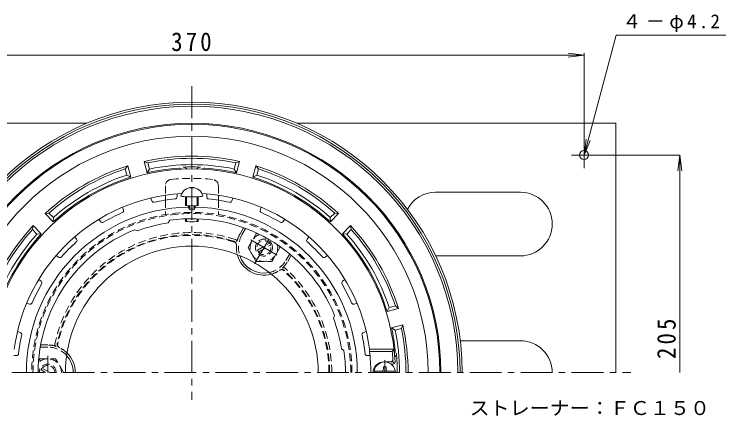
# Model space of a CAD drawing. Units: millimetres, scale not verified. Extents: x -289 to 230, y -348 to 414.
# Drawn here: x -111.3 to 224.3, y 225 to 414.3 of the extents above; entities that cross this region are included whole.
import ezdxf
from ezdxf.enums import TextEntityAlignment as Align

# ---------------------------------------------------------------- set-up
doc = ezdxf.new("R2010")
doc.units = ezdxf.units.MM
doc.header["$LTSCALE"] = 3
doc.linetypes.add('CHAIN1', pattern=[8, 5, -1, 1, -1])
doc.linetypes.add('DASHED1', pattern=[1.8, 1.2, -0.6])
for name, color, linetype, lineweight in [('0-0_通り芯', 3, 'Continuous', 9), ('0-1_躯体', 2, 'Continuous', 9), ('0-2_仕上', 6, 'Continuous', 9), ('0-4_その他', 7, 'Continuous', 9), ('0-5_寸法', 7, 'Continuous', 9), ('0-6_ハッチ', 2, 'Continuous', 9), ('0-A', 4, 'Continuous', 9), ('0-B', 2, 'Continuous', 9)]:
    doc.layers.add(name, color=color, linetype=linetype, lineweight=lineweight)
doc.styles.add('ＭＳ ゴシック', font='')
doc.styles.get('ＭＳ ゴシック').set_extended_font_data('MS Gothic')

msp = doc.modelspace()

# ---------------------------------------------------------------- linework, layer by layer
at = {"layer": '0-0_通り芯', "linetype": 'CHAIN1'}
for p, q in [((-27.537, 380.378), (-27.537, 232.576)), ((-232.425, 245.414), (179.595, 245.414))]:
    msp.add_line(p, q, dxfattribs=at)
at = {"layer": '0-0_通り芯'}
for radius in [127.5, 126.5, 125.5]:
    msp.add_arc((-27.537, 245.414), radius, 0, 180, dxfattribs=at)
at = {"layer": '0-0_通り芯', "linetype": 'DASHED1'}
for start, end in [(71.41158, 168.58826), (0, 48.58813)]:
    msp.add_arc((-27.537, 245.414), 64.667, start, end, dxfattribs=at)
at = {"layer": '0-1_躯体'}
for p, q in [((-57.779, 342.827), (-58.951, 341.404)), ((-56.355, 337.51), (-57.779, 342.827)), ((-48.627, 339.581), (-50.052, 344.898)), ((-48.326, 344.251), (-50.052, 344.898)), ((-47.548, 341.349), (-48.326, 344.251)), ((-7.525, 341.349), (-6.747, 344.251)), ((-5.021, 344.898), (-6.747, 344.251)), ((-6.446, 339.581), (-5.021, 344.898)), ((1.282, 337.51), (2.706, 342.827)), ((3.878, 341.404), (2.706, 342.827)), ((-58.173, 338.502), (-58.951, 341.404)), ((-47.548, 341.349), (-48.627, 339.581)), ((-6.446, 339.581), (-7.525, 341.349)), ((3.1, 338.502), (3.878, 341.404)), ((-56.355, 337.51), (-58.173, 338.502)), ((3.1, 338.502), (1.282, 337.51)), ((-94.959, 320.615), (-96.777, 320.312)), ((-92.885, 316.419), (-96.777, 320.312)), ((-92.835, 318.49), (-94.959, 320.615)), ((37.762, 318.49), (39.886, 320.615)), ((37.812, 316.419), (41.704, 320.312)), ((41.704, 320.312), (39.886, 320.615)), ((-92.835, 318.49), (-92.885, 316.419)), ((37.812, 316.419), (37.762, 318.49)), ((-102.434, 314.655), (-102.737, 312.836)), ((-100.613, 310.712), (-102.737, 312.836)), ((-98.542, 310.763), (-102.434, 314.655)), ((43.469, 310.762), (47.361, 314.655)), ((45.54, 310.712), (47.664, 312.837)), ((47.664, 312.837), (47.361, 314.655)), ((-98.542, 310.763), (-100.613, 310.712)), ((45.54, 310.712), (43.469, 310.762)), ((64.56, 274.232), (65.551, 276.051)), ((64.56, 274.232), (69.877, 275.657)), ((65.551, 276.051), (68.454, 276.828)), ((69.877, 275.657), (68.454, 276.828)), ((66.63, 266.505), (71.947, 267.929)), ((68.398, 265.426), (66.63, 266.505)), ((68.398, 265.426), (71.301, 266.203)), ((71.301, 266.203), (71.947, 267.929))]:
    msp.add_line(p, q, dxfattribs=at)
at = {"layer": '0-1_躯体', "linetype": 'DASHED1'}
for p, q in [((-4.795, 310.803), (-3.132, 313.683)), ((-3.929, 310.303), (-2.179, 313.335)), ((16.856, 298.303), (18.606, 301.335)), ((17.722, 297.803), (19.384, 300.683)), ((-95.537, 257.414), (-99.037, 257.414)), ((-95.537, 258.414), (-98.861, 258.414))]:
    msp.add_line(p, q, dxfattribs=at)
at = {"layer": '0-1_躯体', "color": 4, "linetype": 'DASHED1'}
for p, q in [((-1.036, 304.304), (2.716, 310.803)), ((2.716, 310.803), (3.776, 310.803)), ((3.368, 303.094), (9.059, 306.379)), ((3.868, 302.228), (9.559, 305.513)), ((13.963, 304.304), (10.211, 297.804)), ((13.963, 304.304), (13.427, 305.232)), ((-99.286, 251.909), (-99.823, 250.98)), ((-99.286, 251.909), (-91.781, 251.909)), ((-88.034, 245.419), (-91.781, 251.909)), ((-96.536, 245.414), (-98.632, 246.624)), ((-94.537, 245.414), (-98.132, 247.49))]:
    msp.add_line(p, q, dxfattribs=at)
at = {"layer": '0-1_躯体', "color": 4, "linetype": 'CHAIN1'}
for p, q in [((0.222, 307.907), (12.765, 300.665)), ((8.713, 308.201), (2.047, 296.654)), ((-95.537, 245.414), (-95.537, 253.275))]:
    msp.add_line(p, q, dxfattribs=at)
at = {"layer": '0-1_躯体', "color": 4, "linetype": 'DASHED1'}
msp.add_lwpolyline([(-1.036, 304.304), (2.716, 297.804), (10.211, 297.804)], dxfattribs=at)
for radius in [4, 3.324]:
    msp.add_circle((6.463, 304.304), radius, dxfattribs=at)
at = {"layer": '0-1_躯体'}
for centre, radius, start, end in [((-27.537, 245.414), 117.5, 0, 180), ((-27.537, 245.414), 117, 0, 180), ((-27.537, 245.414), 111.441, 0, 180), ((-27.537, 245.414), 102, 77.24745, 102.75252), ((-27.537, 245.414), 101, 78.1216, 101.87843), ((-27.537, 245.414), 102, 107.24745, 132.75252), ((-27.537, 245.414), 98, 78.21725, 101.78276), ((-27.537, 245.414), 102, 47.24745, 72.75252), ((-27.537, 245.414), 101, 108.1216, 131.87843), ((-27.537, 245.414), 96.5, 93.64027, 102.62434), ((-33.536, 339.723), 2, 51.83441, 93.64053), ((-27.537, 245.414), 96.917, 87.58473, 92.41527), ((-31.537, 340.246), 2, 34.69341, 92.41542), ((-23.537, 340.246), 2, 87.58458, 145.30659), ((-21.537, 339.723), 2, 86.35947, 128.16559), ((-27.537, 245.414), 96.5, 77.37563, 86.35973), ((-27.537, 245.414), 101, 48.1216, 71.87843), ((-27.537, 245.414), 96.5, 107.37563, 132.62434), ((-27.537, 245.414), 98, 108.21725, 131.78276), ((-27.537, 245.414), 96.5, 47.37563, 72.62434), ((-27.537, 245.414), 98, 48.21725, 71.78276), ((-27.537, 245.414), 102, 137.24745, 162.75252), ((-27.537, 245.414), 101, 138.1216, 161.87843), ((-27.537, 245.414), 102, 17.24745, 42.75252), ((-27.537, 245.414), 101, 18.1216, 41.87843), ((-27.537, 245.414), 98, 138.21725, 161.78276), ((-27.537, 245.414), 96.5, 137.37563, 162.62434), ((-27.537, 245.414), 96.5, 17.37563, 42.62434), ((-27.537, 245.414), 98, 18.21725, 41.78276), ((6.463, 304.304), 13, 194.57117, 285.42896), ((6.463, 304.304), 12, 198.15558, 281.84457), ((-27.537, 245.414), 96.5, 6.07442, 12.62434), ((-27.537, 245.414), 98, 0, 11.78276), ((-27.537, 245.414), 101, 0, 11.87843), ((-27.537, 245.414), 102, 0, 12.75252), ((66.433, 255.414), 2, 324.2722, 6.07423), ((-95.537, 245.414), 12, 0, 41.84445), ((-95.537, 245.414), 13, 0, 45.42883), ((66.953, 254.414), 2, 307.72185, 5.44164), ((-27.537, 245.414), 96.917, 0, 5.44096)]:
    msp.add_arc(centre, radius, start, end, dxfattribs=at)
at = {"layer": '0-1_躯体', "linetype": 'DASHED1'}
for centre, radius, start, end in [((-27.537, 245.414), 66, 71.80592, 168.19405), ((-27.537, 245.414), 65, 72.40396, 167.59601), ((6.463, 304.304), 13, 149.99991, 168.20993), ((6.463, 304.304), 12, 149.99997, 198.15558), ((-8.491, 305.466), 2, 355.55522, 72.40367), ((-7.241, 307.164), 1, 348.20795, 71.80614), ((6.463, 304.304), 13, 175.55457, 194.57117), ((6.463, 304.304), 12, 281.84457, 329.99992), ((6.463, 304.304), 13, 311.79013, 329.99991), ((6.463, 304.304), 13, 285.42896, 304.44539), ((14.948, 291.933), 2, 47.59628, 124.44533), ((15.793, 293.865), 1, 48.19472, 131.7901), ((-27.537, 245.414), 65, 0, 47.59598), ((-27.537, 245.414), 66, 0, 48.19403), ((-91.162, 258.713), 1, 168.19472, 251.7901), ((-89.066, 258.946), 2, 167.59628, 244.44533), ((-95.537, 245.414), 13, 71.79013, 89.99991), ((-95.537, 245.414), 12, 41.84445, 89.99992), ((-95.537, 245.414), 13, 45.42883, 64.44539)]:
    msp.add_arc(centre, radius, start, end, dxfattribs=at)
at = {"layer": '0-1_躯体', "color": 4, "linetype": 'DASHED1'}
for centre, radius, start, end in [((6.468, 304.301), 6.5, 108.12656, 11.86406), ((-95.537, 245.419), 6.5, 359.95093, 131.86412), ((-95.537, 245.414), 4, 0, 180), ((-95.537, 245.414), 3.324, 0, 180)]:
    msp.add_arc(centre, radius, start, end, dxfattribs=at)
at = {"layer": '0-2_仕上'}
for p, q in [((-34.536, 328.236), (-34.536, 329.624)), ((-20.537, 328.236), (-20.537, 329.624)), ((-46.472, 326.345), (-46.901, 327.665)), ((-8.601, 326.345), (-8.172, 327.665)), ((-59.787, 322.019), (-60.216, 323.339)), ((-29.037, 323.442), (-29.037, 323.994)), ((-26.037, 323.442), (-26.037, 323.994)), ((4.714, 322.019), (5.143, 323.339)), ((-70.555, 316.533), (-71.371, 317.656)), ((-37.961, 317.16), (-38.695, 316.037)), ((15.481, 316.533), (16.297, 317.656)), ((-54.382, 312.76), (-53.184, 312.155)), ((-81.881, 308.304), (-82.697, 309.427)), ((26.808, 308.304), (27.624, 309.427)), ((-90.426, 299.758), (-91.549, 300.574)), ((35.353, 299.758), (36.476, 300.574)), ((-98.655, 288.432), (-99.778, 289.248)), ((43.582, 288.432), (44.705, 289.248)), ((-104.141, 277.665), (-105.461, 278.093)), ((49.068, 277.665), (50.388, 278.093)), ((39.81, 272.259), (39.205, 271.062)), ((-108.509, 264.363), (-109.788, 264.778)), ((53.436, 264.363), (54.715, 264.778)), ((44.21, 255.838), (43.087, 256.573)), ((66.936, 255.414), (56.266, 255.414)), ((67.831, 256.414), (66.936, 255.414)), ((-110.256, 253.414), (-111.554, 253.414)), ((55.183, 253.414), (56.481, 253.414)), ((66.272, 250.414), (62.963, 250.414)), ((67.332, 249.414), (66.464, 249.414)), ((67.001, 250.729), (68.055, 249.724))]:
    msp.add_line(p, q, dxfattribs=at)
msp.add_lwpolyline([(67.831, 256.414), (56.244, 256.414), (56.266, 255.414)], dxfattribs=at)
for centre, radius, start, end in [((-27.537, 245.414), 96, 3.01697, 176.98303), ((-27.537, 245.414), 84.5, 93.26871, 172.52016), ((-27.537, 245.414), 84.5, 7.47984, 86.73126), ((-45.521, 326.654), 1, 198.00066, 282.48337), ((-27.537, 245.414), 82.207, 95.51718, 102.48267), ((-35.536, 328.236), 1, 275.51784, 0.00093), ((-19.537, 328.236), 1, 179.99907, 264.48216), ((-27.537, 245.414), 82.207, 77.51733, 84.48282), ((-9.552, 326.654), 1, 257.51663, 341.99934), ((-27.537, 245.414), 78.028, 91.10147, 180), ((-27.537, 323.457), 1.5, 180, 359.44926), ((-27.537, 324.264), 1.5, 190.41995, 349.58136), ((-27.537, 245.414), 78.028, 0, 88.89853), ((-27.537, 245.414), 82.207, 113.51718, 120.48267), ((-60.738, 321.71), 1, 293.51784, 18.00093), ((5.665, 321.71), 1, 161.99907, 246.48216), ((-27.537, 245.414), 82.207, 59.51733, 66.48282), ((-69.746, 317.12), 1, 216.00066, 300.48337), ((-27.537, 245.413), 71.5, 98.97878, 111.02101), ((-27.537, 245.414), 72.5, 21.73329, 98.26669), ((14.672, 317.12), 1, 239.51663, 323.99934), ((-27.537, 245.414), 72.5, 111.73329, 180), ((-27.537, 245.414), 82.207, 131.51718, 138.48267), ((-82.69, 307.716), 1, 311.51784, 36.00093), ((27.617, 307.716), 1, 143.99907, 228.48216), ((-27.537, 245.414), 82.207, 41.51733, 48.48282), ((-89.838, 300.567), 1, 234.00066, 318.48337), ((34.765, 300.567), 1, 221.51663, 305.99934), ((-27.537, 245.414), 82.207, 149.51718, 156.48267), ((-99.243, 287.623), 1, 329.51784, 54.00093), ((44.17, 287.623), 1, 125.99907, 210.48216), ((-27.537, 245.414), 82.207, 23.51733, 30.48282), ((-103.832, 278.616), 1, 252.00066, 336.48337), ((48.759, 278.616), 1, 203.51663, 287.99934), ((-27.537, 245.414), 71.5, 8.97878, 21.02101), ((-27.537, 245.415), 82.207, 167.51733, 173.79109), ((-108.777, 263.399), 1, 347.51697, 71.99968), ((53.704, 263.399), 1, 108.00032, 192.48303), ((-27.536, 245.415), 82.207, 6.20891, 12.48267), ((-27.537, 245.414), 72.5, 0, 8.26701), ((-27.537, 245.414), 84.397, 0, 6.80478), ((-27.537, 245.414), 95, 3.65967, 6.04233), ((-110.256, 254.414), 1, 269.99899, 353.79123), ((55.183, 254.414), 1, 186.20877, 270.00101), ((62.963, 245.414), 5, 90, 180), ((66.272, 251.414), 1, 270, 3.65976), ((67.332, 250.414), 1, 270, 3.017)]:
    msp.add_arc(centre, radius, start, end, dxfattribs=at)
at = {"layer": '0-4_その他'}
for p, q in [((-212.537, 395.041), (157.463, 395.041)), ((157.463, 395.041), (150.028, 396.02)), ((157.463, 395.041), (150.028, 394.063)), ((157.463, 395.941), (157.463, 353.914)), ((202.611, 347.914), (163.463, 347.914)), ((202.611, 347.914), (203.59, 340.478))]:
    msp.add_line(p, q, dxfattribs=at)
msp.add_lwpolyline([(202.611, 245.414), (202.611, 347.914), (201.632, 340.478)], dxfattribs=at)
at = {"layer": '0-5_寸法'}
for p, q in [((157.463, 347.914), (172.595, 404.385)), ((172.595, 404.385), (224.315, 404.385)), ((157.463, 347.914), (158.442, 355.35)), ((157.463, 347.914), (160.334, 354.843))]:
    msp.add_line(p, q, dxfattribs=at)
at = {"layer": '0-6_ハッチ', "linetype": 'DASHED1'}
for p, q in [((-40.037, 333.435), (-40.037, 328.984)), ((-15.037, 333.435), (-15.037, 328.984)), ((-40.037, 326.665), (-40.037, 319.872)), ((-15.037, 326.665), (-15.037, 319.872))]:
    msp.add_line(p, q, dxfattribs=at)
at = {"layer": '0-6_ハッチ'}
for p, q in [((-40.037, 328.984), (-40.037, 326.665)), ((-15.037, 328.984), (-15.037, 326.665))]:
    msp.add_line(p, q, dxfattribs=at)
at = {"layer": '0-6_ハッチ', "linetype": 'DASHED1'}
for centre, radius, start, end in [((-37.037, 333.435), 3, 95.95938, 180), ((-27.537, 242.43), 94.5, 84.04051, 95.95949), ((-18.037, 333.435), 3, 0, 84.04062), ((-27.537, 245.414), 75.5, 0, 180), ((-27.537, 245.414), 74.951, 0, 180)]:
    msp.add_arc(centre, radius, start, end, dxfattribs=at)
at = {"layer": '0-6_ハッチ'}
msp.add_arc((-27.537, 245.414), 59.6, 0, 180, dxfattribs=at)
at = {"layer": '0-A'}
for p, q in [((-28.586, 332.546), (-26.488, 332.546)), ((-30.537, 324.258), (-30.537, 328.298)), ((-30.037, 324.09), (-30.037, 328.267)), ((-25.037, 324.09), (-25.037, 328.267)), ((-24.537, 324.258), (-24.537, 328.298)), ((-30.537, 316.796), (-30.537, 317.852)), ((-30.037, 316.628), (-30.037, 317.871)), ((-25.037, 316.628), (-25.037, 317.871)), ((-24.537, 316.796), (-24.537, 317.852)), ((58.5, 246.014), (68.427, 246.014)), ((62.863, 247.014), (62.863, 248.164)), ((64.064, 248.164), (62.863, 248.164)), ((64.064, 247.014), (64.064, 248.164))]:
    msp.add_line(p, q, dxfattribs=at)
at = {"layer": '0-A', "linetype": 'CHAIN1'}
msp.add_line((63.464, 245.414), (63.464, 251.277), dxfattribs=at)
at = {"layer": '0-A'}
for centre, radius, start, end in [((-27.537, 327.168), 5.479, 16.60847, 163.39153), ((63.464, 245.414), 5, 0, 180), ((61.863, 247.014), 1, 270, 0), ((65.064, 247.014), 1, 180, 270)]:
    msp.add_arc(centre, radius, start, end, dxfattribs=at)
for centre, major_axis, start_param, end_param in [((-27.537, 328.734), (-5.25, 0), 6.2831853, 9.424778), ((-27.537, 324.258), (-3, 0), 0.0000152, 3.1416078), ((-27.537, 316.796), (-3, 0), 0.0000152, 3.1416078)]:
    msp.add_ellipse(centre, major_axis=major_axis, ratio=0.1013, start_param=start_param, end_param=end_param, dxfattribs=at)
at = {"layer": '0-B'}
for p, q in [((-227.537, 362.914), (-77.034, 362.914)), ((21.961, 362.914), (172.463, 362.914)), ((172.463, 362.914), (172.463, 245.414)), ((157.463, 354.321), (157.463, 341.766)), ((163.278, 347.914), (151.528, 347.914)), ((127.463, 330.414), (87.464, 330.414)), ((127.463, 300.414), (87.491, 300.414)), ((127.463, 260.414), (99.078, 260.414))]:
    msp.add_line(p, q, dxfattribs=at)
msp.add_circle((157.463, 347.914), 2.1, dxfattribs=at)
for centre, start, end in [((87.464, 315.414), 90, 152.55371), ((127.463, 315.414), 270, 90), ((127.463, 245.414), 359.99982, 90)]:
    msp.add_arc(centre, 15, start, end, dxfattribs=at)

# ---------------------------------------------------------------- texts
at = {"layer": '0-4_その他', "color": 2, "insert": (-37.287, 396.841), "char_height": 8.798, "attachment_point": 7, "style": 'ＭＳ ゴシック'}
msp.add_mtext('\\T1.27;\\W0.9;370', dxfattribs=at)
at = {"layer": '0-4_その他', "color": 2, "insert": (200.811, 251.777), "char_height": 8.798, "attachment_point": 7, "rotation": 90, "style": 'ＭＳ ゴシック'}
msp.add_mtext('\\T1.27;\\W0.9;205', dxfattribs=at)
at = {"layer": '0-5_寸法', "style": 'ＭＳ ゴシック', "width": 1.05}
msp.add_text('ストレーナー：ＦＣ１５０', height=6.598, dxfattribs=at).set_placement((103.461, 223.411), align=Align.BOTTOM_LEFT)
at = {"layer": '0-5_寸法', "insert": (175.545, 405.889), "char_height": 6.598, "attachment_point": 7, "style": 'ＭＳ ゴシック'}
msp.add_mtext('\\T1.23;４－φ4.2', dxfattribs=at)

doc.saveas('drawing.dxf')
